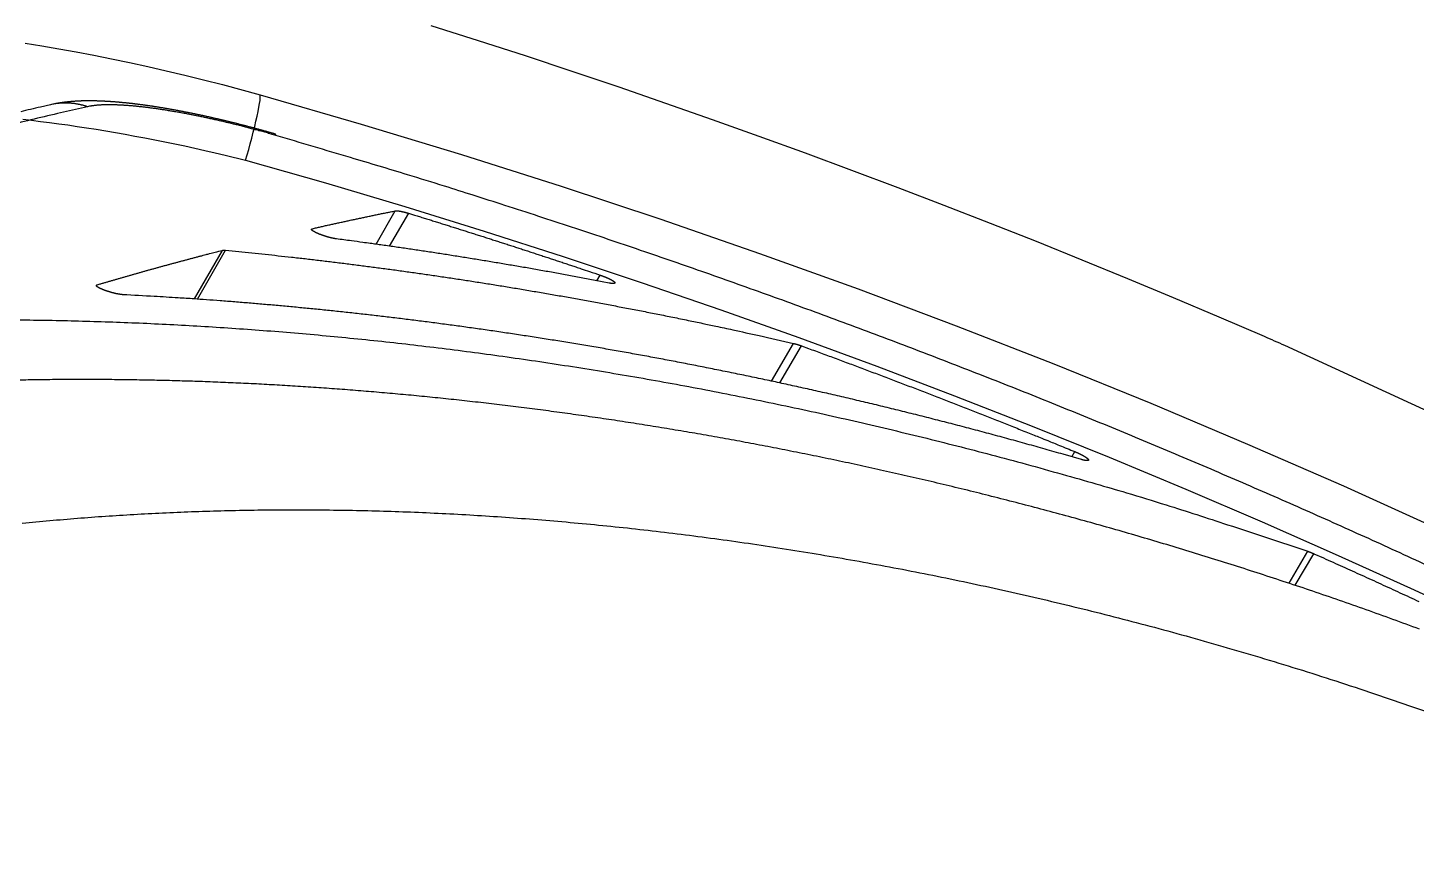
# Model space of a CAD drawing. Extents: x 403 to 503, y 484 to 637.
# Drawn here: x 419.346 to 423.041, y 522.696 to 524.934 of the extents above; entities that cross this region are included whole.
import ezdxf

# ---------------------------------------------------------------- set-up
doc = ezdxf.new("R2010")
doc.units = 0
doc.header["$MEASUREMENT"] = 0
for name, color, linetype in [('1', 4, 'Continuous'), ('204', 7, 'Continuous'), ('SPA', 2, 'Continuous')]:
    doc.layers.add(name, color=color, linetype=linetype)

# ---------------------------------------------------------------- blocks, each defined once
blk = doc.blocks.new('69')
at = {"layer": '204', "color": 4, "linetype": 'Continuous'}
for p, q in [((-3.0141, 4.8357), (-2.9632, 4.9246)), ((-2.9277, 4.9183), (-2.9795, 4.8309)), ((-3.1857, 4.8742), (-3.184, 4.8772)), ((-3.4974, 4.6901), (-3.4233, 4.8196)), ((-3.4898, 4.6896), (-3.4148, 4.8198)), ((-2.4266, 4.7387), (-2.4177, 4.7537)), ((-3.7586, 4.7249), (-3.7571, 4.7275)), ((-1.9615, 4.4713), (-1.9032, 4.5718)), ((-1.94, 4.4667), (-1.8817, 4.5652)), ((-1.1627, 4.27), (-1.1545, 4.2837)), ((-0.5844, 3.9331), (-0.5346, 4.0185)), ((-0.5683, 3.9278), (-0.5183, 4.012))]:
    blk.add_line(p, q, dxfattribs=at)
for points in [[(-3.2828, 5.1292), (-3.2866, 5.1303, 0.00024), (-3.2903, 5.1314, 0.000219), (-3.294, 5.1325, 0.000239), (-3.2978, 5.1335, 0.000306), (-3.3015, 5.1346, 0.00033), (-3.3053, 5.1356, 0.000315), (-3.309, 5.1367, 0.000311), (-3.3127, 5.1377, 0.000315), (-3.3165, 5.1388, 0.000315), (-3.3202, 5.1398, 0.000311), (-3.3239, 5.1408, 0.00031), (-3.3276, 5.1418, 0.000312), (-3.3314, 5.1429, 0.000314), (-3.3351, 5.1439, 0.000315), (-3.3388, 5.1449, 0.000316), (-3.3425, 5.1459, 0.000318), (-3.3462, 5.1469, 0.000319), (-3.35, 5.1478, 0.00032), (-3.3537, 5.1488, 0.000319), (-3.3574, 5.1498, 0.000317), (-3.3611, 5.1508, 0.000316), (-3.3648, 5.1517, 0.000315), (-3.3685, 5.1527, 0.000315), (-3.3722, 5.1536, 0.000317), (-3.3759, 5.1546, 0.000319), (-3.3796, 5.1555, 0.00032), (-3.3833, 5.1565, 0.000322), (-3.387, 5.1574, 0.000324), (-3.3906, 5.1583, 0.000325), (-3.3943, 5.1592, 0.000327), (-3.398, 5.1601, 0.000329), (-3.4017, 5.161, 0.000331), (-3.4053, 5.1619, 0.000332), (-3.409, 5.1628, 0.000334), (-3.4126, 5.1637, 0.000336), (-3.4163, 5.1646, 0.000337), (-3.4199, 5.1655, 0.000338), (-3.4236, 5.1663, 0.000338), (-3.4272, 5.1672, 0.000338), (-3.4308, 5.1681, 0.000338), (-3.4345, 5.1689, 0.000338), (-3.4381, 5.1697, 0.000339), (-3.4417, 5.1706, 0.000339), (-3.4453, 5.1714, 0.000339), (-3.4489, 5.1722, 0.00034), (-3.4525, 5.173, 0.000341), (-3.4561, 5.1738, 0.000343), (-3.4597, 5.1746, 0.000345), (-3.4633, 5.1754, 0.000347), (-3.4668, 5.1762, 0.000349), (-3.4704, 5.177, 0.000351), (-3.474, 5.1778, 0.000353), (-3.4775, 5.1785, 0.000355), (-3.4811, 5.1793, 0.000357), (-3.4846, 5.1801, 0.000359), (-3.4881, 5.1808, 0.000362), (-3.4917, 5.1816, 0.000364), (-3.4952, 5.1823, 0.000366), (-3.4987, 5.183, 0.000369), (-3.5022, 5.1837, 0.000371), (-3.5057, 5.1844, 0.000373), (-3.5092, 5.1851, 0.000376), (-3.5127, 5.1858, 0.000378), (-3.5161, 5.1865, 0.000381), (-3.5196, 5.1872, 0.000383), (-3.5231, 5.1879, 0.000385), (-3.5265, 5.1886, 0.000387), (-3.53, 5.1892, 0.000388), (-3.5334, 5.1899, 0.000389), (-3.5368, 5.1905, 0.000391), (-3.5402, 5.1912, 0.000393), (-3.5436, 5.1918, 0.000394), (-3.547, 5.1924, 0.000396), (-3.5504, 5.1931, 0.000398), (-3.5538, 5.1937, 0.0004), (-3.5572, 5.1943, 0.000401), (-3.5606, 5.1949, 0.000403), (-3.5639, 5.1955, 0.000405), (-3.5673, 5.1961, 0.000408), (-3.5706, 5.1966, 0.00041), (-3.5739, 5.1972, 0.000412), (-3.5773, 5.1978, 0.000414), (-3.5806, 5.1983, 0.000417), (-3.5839, 5.1989, 0.00042), (-3.5871, 5.1994, 0.000424), (-3.5904, 5.1999, 0.000428), (-3.5937, 5.2005, 0.000433), (-3.5969, 5.201, 0.000437), (-3.6002, 5.2015, 0.000441), (-3.6034, 5.202, 0.000445), (-3.6067, 5.2025, 0.00045), (-3.6099, 5.203, 0.000454), (-3.6131, 5.2035, 0.000459), (-3.6163, 5.2039, 0.000463), (-3.6195, 5.2044, 0.000468), (-3.6226, 5.2049, 0.000473), (-3.6258, 5.2053, 0.000477), (-3.629, 5.2057, 0.000482), (-3.6321, 5.2062, 0.000487), (-3.6352, 5.2066, 0.000492), (-3.6384, 5.207, 0.000497), (-3.6415, 5.2074, 0.000502), (-3.6446, 5.2078, 0.000507), (-3.6477, 5.2082, 0.000513), (-3.6508, 5.2086, 0.000518), (-3.6538, 5.209, 0.000523), (-3.6569, 5.2094, 0.000529), (-3.6599, 5.2097, 0.000534), (-3.663, 5.2101, 0.00054), (-3.666, 5.2104, 0.000546), (-3.669, 5.2108, 0.000552), (-3.672, 5.2111, 0.000557), (-3.675, 5.2114, 0.000563), (-3.678, 5.2117, 0.000569), (-3.681, 5.2121, 0.000576), (-3.6839, 5.2124, 0.000582), (-3.6869, 5.2126, 0.000588), (-3.6898, 5.2129, 0.000594), (-3.6927, 5.2132, 0.000601), (-3.6957, 5.2135, 0.000609), (-3.6986, 5.2137, 0.000617), (-3.7015, 5.214, 0.000626), (-3.7043, 5.2142, 0.000634), (-3.7072, 5.2145, 0.000643), (-3.7101, 5.2147, 0.000652), (-3.7129, 5.2149, 0.000661), (-3.7158, 5.2151, 0.000669), (-3.7186, 5.2153, 0.000678), (-3.7214, 5.2155, 0.000687), (-3.7242, 5.2157, 0.000696), (-3.727, 5.2159, 0.000705), (-3.7298, 5.216, 0.000714), (-3.7326, 5.2162, 0.000723), (-3.7354, 5.2163, 0.000732), (-3.7381, 5.2165, 0.00074), (-3.7409, 5.2166, 0.000749), (-3.7436, 5.2167, 0.000758), (-3.7463, 5.2168, 0.000767), (-3.7491, 5.2169, 0.000776), (-3.7518, 5.217, 0.000785), (-3.7545, 5.2171, 0.000794), (-3.7572, 5.2172, 0.000803), (-3.7598, 5.2173, 0.000812), (-3.7625, 5.2173, 0.000821), (-3.7652, 5.2174, 0.00083), (-3.7678, 5.2174, 0.000839), (-3.7705, 5.2174, 0.000848), (-3.7731, 5.2175, 0.000857), (-3.7758, 5.2175, 0.000865), (-3.7784, 5.2175, 0.000873), (-3.781, 5.2175, 0.00089), (-3.7836, 5.2175, 0.00092), (-3.7862, 5.2174, 0.000948), (-3.7888, 5.2174, 0.00098), (-3.7914, 5.2174, 0.001009), (-3.794, 5.2173, 0.001041), (-3.7965, 5.2172, 0.001069), (-3.7991, 5.2172, 0.001099), (-3.8017, 5.2171, 0.001127), (-3.8042, 5.217, 0.001156), (-3.8068, 5.2169, 0.001183), (-3.8093, 5.2168, 0.001211), (-3.8119, 5.2166, 0.001237), (-3.8144, 5.2165, 0.001264), (-3.817, 5.2163, 0.001288), (-3.8195, 5.2161, 0.001314), (-3.8221, 5.2159, 0.001337), (-3.8246, 5.2157, 0.001362), (-3.8271, 5.2155, 0.001383), (-3.8297, 5.2153, 0.001406), (-3.8322, 5.2151, 0.001425), (-3.8347, 5.2148, 0.001446), (-3.8373, 5.2145, 0.001465), (-3.8398, 5.2142, 0.001487), (-3.8424, 5.2139, 0.001499), (-3.8449, 5.2136, 0.001506), (-3.8474, 5.2133, 0.001535), (-3.85, 5.2129, 0.001584), (-3.8525, 5.2125, 0.001548), (-3.8551, 5.2122, 0.001452), (-3.8576, 5.2117, 0.001622), (-3.8602, 5.2113, 0.001961), (-3.8629, 5.2109, 0.001479), (-3.8653, 5.2104, 0.000475), (-3.8676, 5.21, 0.00213), (-3.8705, 5.2095, 0.003688), (-3.875, 5.2085, 0.001783), (-3.8809, 5.2073, 0.000935)], [(-3.7828, 5.202), (-3.7858, 5.203, 0.004345), (-3.7889, 5.2039, 0.00428), (-3.7919, 5.2048, 0.00427), (-3.795, 5.2057, 0.004332), (-3.7981, 5.2065, 0.004366), (-3.8012, 5.2072, 0.004393), (-3.8044, 5.2079, 0.004414), (-3.8076, 5.2086, 0.004448), (-3.8108, 5.2091, 0.004472), (-3.814, 5.2097, 0.004504), (-3.8173, 5.2101, 0.004524), (-3.8205, 5.2106, 0.004551), (-3.8238, 5.2109, 0.004576), (-3.8271, 5.2112, 0.004612), (-3.8304, 5.2114, 0.004619), (-3.8338, 5.2116, 0.004615), (-3.8371, 5.2117, 0.004674), (-3.8405, 5.2118, 0.004796), (-3.8438, 5.2118, 0.004672), (-3.8472, 5.2117, 0.004374), (-3.8505, 5.2115, 0.004854), (-3.8539, 5.2113, 0.005826), (-3.8574, 5.211, 0.004413), (-3.8607, 5.2107, 0.001477), (-3.8637, 5.2104, 0.006284), (-3.8675, 5.2098, 0.010866), (-3.8733, 5.2088, 0.005294), (-3.8809, 5.2073, 0.00279)], [(-3.8809, 5.2073), (-3.9075, 5.2011, 0.000639), (-3.934, 5.1949, 0.000643), (-3.9603, 5.1887, 0.000645)], [(-3.7828, 5.202), (-3.8539, 5.1857, 0.00171), (-3.9243, 5.169, 0.001738), (-3.9942, 5.1519, 0.001757)], [(-3.281, 5.1255), (-3.2875, 5.1274, 0.000569), (-3.294, 5.1292, 0.000571), (-3.3004, 5.1311, 0.000571), (-3.3069, 5.1329, 0.000571), (-3.3134, 5.1347, 0.000571), (-3.3198, 5.1365, 0.000572), (-3.3263, 5.1382, 0.000573), (-3.3327, 5.14, 0.000574), (-3.3392, 5.1417, 0.000576), (-3.3456, 5.1434, 0.000577), (-3.352, 5.1451, 0.000579), (-3.3584, 5.1468, 0.000581), (-3.3648, 5.1485, 0.000584), (-3.3712, 5.1501, 0.000586), (-3.3776, 5.1517, 0.000589), (-3.3839, 5.1533, 0.000593), (-3.3903, 5.1549, 0.000596), (-3.3966, 5.1564, 0.0006), (-3.4029, 5.158, 0.000604), (-3.4092, 5.1595, 0.000608), (-3.4155, 5.161, 0.000613), (-3.4217, 5.1624, 0.000617), (-3.428, 5.1639, 0.000623), (-3.4342, 5.1653, 0.000628), (-3.4404, 5.1667, 0.000634), (-3.4465, 5.1681, 0.000638), (-3.4527, 5.1695, 0.000643), (-3.4588, 5.1708, 0.000647), (-3.4649, 5.1721, 0.000652), (-3.4709, 5.1734, 0.000656), (-3.477, 5.1747, 0.000662), (-3.483, 5.176, 0.000667), (-3.489, 5.1772, 0.000674), (-3.4949, 5.1784, 0.00068), (-3.5008, 5.1796, 0.000687), (-3.5067, 5.1808, 0.000694), (-3.5126, 5.1819, 0.000701), (-3.5184, 5.183, 0.000709), (-3.5242, 5.1841, 0.000718), (-3.53, 5.1852, 0.000727), (-3.5357, 5.1862, 0.000736), (-3.5414, 5.1872, 0.000746), (-3.547, 5.1882, 0.000757), (-3.5526, 5.1892, 0.000768), (-3.5582, 5.1901, 0.00078), (-3.5637, 5.191, 0.000792), (-3.5692, 5.1919, 0.000805), (-3.5747, 5.1928, 0.000818), (-3.5801, 5.1937, 0.000833), (-3.5855, 5.1945, 0.000847), (-3.5908, 5.1953, 0.000861), (-3.5961, 5.196, 0.000874), (-3.6013, 5.1968, 0.000888), (-3.6065, 5.1975, 0.000903), (-3.6116, 5.1982, 0.000919), (-3.6167, 5.1989, 0.000935), (-3.6218, 5.1995, 0.000953), (-3.6268, 5.2001, 0.000971), (-3.6317, 5.2007, 0.00099), (-3.6366, 5.2013, 0.00101), (-3.6414, 5.2018, 0.001032), (-3.6462, 5.2023, 0.001054), (-3.651, 5.2028, 0.001079), (-3.6557, 5.2033, 0.001103), (-3.6603, 5.2037, 0.00113), (-3.6649, 5.2041, 0.001158), (-3.6694, 5.2045, 0.001188), (-3.6738, 5.2048, 0.001219), (-3.6782, 5.2052, 0.001253), (-3.6826, 5.2055, 0.001287), (-3.6869, 5.2057, 0.001325), (-3.6911, 5.206, 0.001364), (-3.6953, 5.2062, 0.001407), (-3.6994, 5.2064, 0.001451), (-3.7034, 5.2066, 0.001499), (-3.7074, 5.2067, 0.001548), (-3.7114, 5.2068, 0.001599), (-3.7152, 5.2069, 0.001648), (-3.719, 5.207, 0.001703), (-3.7227, 5.207, 0.00176), (-3.7264, 5.207, 0.001822), (-3.73, 5.207, 0.001885), (-3.7335, 5.2069, 0.001957), (-3.737, 5.2068, 0.002033), (-3.7404, 5.2067, 0.00211), (-3.7437, 5.2066, 0.002179), (-3.747, 5.2065, 0.002291), (-3.7502, 5.2063, 0.002437), (-3.7533, 5.2061, 0.002476), (-3.7563, 5.2058, 0.00241), (-3.7593, 5.2056, 0.002781), (-3.7622, 5.2053, 0.003495), (-3.7651, 5.2049, 0.002806), (-3.7678, 5.2046, 0.000987), (-3.7702, 5.2043, 0.0042), (-3.7731, 5.2038, 0.00802), (-3.7774, 5.2031, 0.004306), (-3.7828, 5.202, 0.002382)], [(-3.281, 5.1255), (-3.281, 5.1257, 0.003227), (-3.2811, 5.1259, 0.003378), (-3.2811, 5.1261, 0.003567), (-3.2811, 5.1263, 0.00379), (-3.2812, 5.1265, 0.004031), (-3.2812, 5.1267, 0.004281), (-3.2813, 5.1269, 0.004561), (-3.2813, 5.1271, 0.004861), (-3.2814, 5.1272, 0.005195), (-3.2814, 5.1274, 0.005551), (-3.2815, 5.1275, 0.005948), (-3.2815, 5.1277, 0.006368), (-3.2816, 5.1278, 0.006846), (-3.2816, 5.128, 0.007364), (-3.2817, 5.1281, 0.007909), (-3.2817, 5.1282, 0.008448), (-3.2818, 5.1283, 0.009184), (-3.2819, 5.1284, 0.010096), (-3.2819, 5.1285, 0.010572), (-3.282, 5.1286, 0.010555), (-3.2821, 5.1287, 0.012513), (-3.2822, 5.1288, 0.016153), (-3.2822, 5.1289, 0.013143), (-3.2823, 5.129, 0.004526), (-3.2824, 5.129, 0.020001), (-3.2825, 5.1291, 0.037978), (-3.2826, 5.1292, 0.019572), (-3.2828, 5.1292, 0.010492)], [(-0.1953, 3.9708, 0.001058), (-0.2786, 4.0092, 0.001058), (-0.362, 4.0473, 0.001059), (-0.4456, 4.085, 0.001059), (-0.5294, 4.1224, 0.001059), (-0.6133, 4.1594, 0.001059), (-0.6973, 4.196, 0.001059), (-0.7815, 4.2323, 0.001059), (-0.8659, 4.2682, 0.001059), (-0.9504, 4.3038, 0.001058), (-1.035, 4.339, 0.001057), (-1.1198, 4.3738, 0.001057), (-1.2047, 4.4083, 0.001056), (-1.2898, 4.4424, 0.001056), (-1.375, 4.4761, 0.001055), (-1.4603, 4.5095, 0.001055), (-1.5458, 4.5425, 0.001055), (-1.6314, 4.5752, 0.001054), (-1.7171, 4.6074, 0.001053), (-1.803, 4.6394, 0.001054), (-1.889, 4.6709, 0.001055), (-1.9752, 4.7021, 0.001052), (-2.0614, 4.7329, 0.001046), (-2.1477, 4.7633, 0.001055), (-2.2343, 4.7934, 0.001076), (-2.3211, 4.8232, 0.001045), (-2.4076, 4.8525, 0.000976), (-2.4938, 4.8813, 0.001077), (-2.5814, 4.9101, 0.001283), (-2.6713, 4.9391, 0.000974), (-2.7557, 4.9662, 0.000335), (-2.8321, 4.9904, 0.001373), (-2.9304, 5.0208, 0.002363), (-3.0821, 5.0664, 0.001156), (-3.281, 5.1255, 0.000613)], [(-3.184, 4.8772), (-3.1786, 4.8785, -0.000186), (-3.1732, 4.8797, -0.000186), (-3.1677, 4.881, -0.000186), (-3.1623, 4.8822, -0.000185), (-3.1569, 4.8834, -0.000185), (-3.1514, 4.8847, -0.000185), (-3.146, 4.8859, -0.000185), (-3.1405, 4.8871, -0.000185), (-3.1351, 4.8883, -0.000185), (-3.1296, 4.8895, -0.000185), (-3.1241, 4.8908, -0.000185), (-3.1187, 4.892, -0.000184), (-3.1132, 4.8932, -0.000184), (-3.1077, 4.8944, -0.000184), (-3.1022, 4.8956, -0.000184), (-3.0967, 4.8968, -0.000184), (-3.0912, 4.898, -0.000184), (-3.0857, 4.8992, -0.000184), (-3.0802, 4.9004, -0.000184), (-3.0747, 4.9015, -0.000183), (-3.0692, 4.9027, -0.000183), (-3.0636, 4.9039, -0.000183), (-3.0581, 4.9051, -0.000183), (-3.0526, 4.9063, -0.000183), (-3.047, 4.9074, -0.000183), (-3.0415, 4.9086, -0.000181), (-3.0359, 4.9098, -0.000183), (-3.0304, 4.9109, -0.000186), (-3.0248, 4.9121, -0.000181), (-3.0192, 4.9132, -0.000169), (-3.0137, 4.9144, -0.000186), (-3.0081, 4.9155, -0.000222), (-3.0023, 4.9167, -0.000168), (-2.9969, 4.9178, -0.000057), (-2.992, 4.9188, -0.000237), (-2.9857, 4.9201, -0.000408), (-2.976, 4.9221, -0.000199), (-2.9632, 4.9246, -0.000105)], [(-2.9632, 4.9246), (-2.963, 4.9247, -0.007335), (-2.9627, 4.9247, -0.006733), (-2.9624, 4.9248, -0.006145), (-2.962, 4.9248, -0.005624), (-2.9617, 4.9248, -0.005157), (-2.9614, 4.9248, -0.004763), (-2.961, 4.9249, -0.0044), (-2.9606, 4.9249, -0.004087), (-2.9602, 4.9249, -0.003799), (-2.9598, 4.9249, -0.003549), (-2.9594, 4.9249, -0.003318), (-2.959, 4.9249, -0.003116), (-2.9586, 4.9248, -0.002928), (-2.9581, 4.9248, -0.002764), (-2.9577, 4.9248, -0.002609), (-2.9572, 4.9248, -0.002473), (-2.9567, 4.9247, -0.002345), (-2.9562, 4.9247, -0.002232), (-2.9557, 4.9246, -0.002125), (-2.9552, 4.9246, -0.00203), (-2.9546, 4.9245, -0.001939), (-2.9541, 4.9244, -0.001859), (-2.9535, 4.9244, -0.001782), (-2.953, 4.9243, -0.001714), (-2.9524, 4.9242, -0.001649), (-2.9518, 4.9241, -0.001591), (-2.9512, 4.924, -0.001534), (-2.9506, 4.9239, -0.001483), (-2.95, 4.9238, -0.001435), (-2.9494, 4.9237, -0.001394), (-2.9487, 4.9236, -0.001348), (-2.9481, 4.9235, -0.00131), (-2.9474, 4.9233, -0.001274), (-2.9467, 4.9232, -0.001238), (-2.9461, 4.9231, -0.001204), (-2.9454, 4.9229, -0.001174), (-2.9447, 4.9228, -0.001145), (-2.944, 4.9226, -0.001119), (-2.9433, 4.9225, -0.001094), (-2.9426, 4.9223, -0.001071), (-2.9419, 4.9222, -0.001049), (-2.9412, 4.922, -0.001028), (-2.9405, 4.9218, -0.00101), (-2.9398, 4.9217, -0.000995), (-2.9391, 4.9215, -0.000976), (-2.9383, 4.9213, -0.000955), (-2.9376, 4.9211, -0.00095), (-2.9368, 4.9209, -0.000956), (-2.9361, 4.9207, -0.000917), (-2.9354, 4.9205, -0.000847), (-2.9346, 4.9203, -0.000925), (-2.9339, 4.9201, -0.001091), (-2.9331, 4.9199, -0.000819), (-2.9323, 4.9197, -0.000278), (-2.9317, 4.9195, -0.001146), (-2.9308, 4.9192, -0.00195), (-2.9295, 4.9188, -0.000943), (-2.9277, 4.9183, -0.000496)], [(-2.9277, 4.9183), (-2.9149, 4.9144, -0.000165), (-2.9022, 4.9104, -0.000165), (-2.8894, 4.9064, -0.000165), (-2.8766, 4.9025, -0.000165), (-2.8638, 4.8985, -0.000165), (-2.851, 4.8945, -0.000165), (-2.8382, 4.8905, -0.000165), (-2.8254, 4.8865, -0.000165), (-2.8127, 4.8825, -0.000165), (-2.7999, 4.8784, -0.000165), (-2.7871, 4.8744, -0.000165), (-2.7743, 4.8703, -0.000165), (-2.7616, 4.8663, -0.000165), (-2.7488, 4.8622, -0.000165), (-2.736, 4.8582, -0.000165), (-2.7233, 4.8541, -0.000165), (-2.7105, 4.85, -0.000165), (-2.6978, 4.8459, -0.000165), (-2.685, 4.8418, -0.000165), (-2.6722, 4.8377, -0.000165), (-2.6595, 4.8336, -0.000165), (-2.6467, 4.8294, -0.000165), (-2.634, 4.8253, -0.000165), (-2.6213, 4.8212, -0.000165), (-2.6085, 4.817, -0.000165), (-2.5958, 4.8128, -0.000164), (-2.5831, 4.8087, -0.000165), (-2.5703, 4.8045, -0.000169), (-2.5576, 4.8003, -0.000164), (-2.5449, 4.7961, -0.000153), (-2.5322, 4.7919, -0.000169), (-2.5194, 4.7877, -0.000201), (-2.5063, 4.7833, -0.000153), (-2.494, 4.7792, -0.000052), (-2.4828, 4.7755, -0.000216), (-2.4685, 4.7707, -0.000371), (-2.4465, 4.7633, -0.000181), (-2.4177, 4.7537, -0.000096)], [(-3.12, 4.85), (-3.1207, 4.8501, -0.002204), (-3.1215, 4.8503, -0.00212), (-3.1223, 4.8504, -0.002023), (-3.1231, 4.8505, -0.001926), (-3.124, 4.8506, -0.001839), (-3.1248, 4.8508, -0.001764), (-3.1257, 4.851, -0.001694), (-3.1266, 4.8511, -0.001631), (-3.1274, 4.8513, -0.001573), (-3.1283, 4.8515, -0.001521), (-3.1292, 4.8517, -0.001472), (-3.1302, 4.8519, -0.001428), (-3.1311, 4.8521, -0.001388), (-3.132, 4.8523, -0.001352), (-3.133, 4.8525, -0.001318), (-3.134, 4.8527, -0.001289), (-3.1349, 4.853, -0.001261), (-3.1359, 4.8532, -0.001237), (-3.1369, 4.8535, -0.001215), (-3.1379, 4.8537, -0.001195), (-3.1389, 4.854, -0.001177), (-3.1399, 4.8543, -0.001162), (-3.1409, 4.8545, -0.001148), (-3.1419, 4.8548, -0.001137), (-3.143, 4.8551, -0.001127), (-3.144, 4.8554, -0.001119), (-3.145, 4.8557, -0.001112), (-3.1461, 4.856, -0.001108), (-3.1471, 4.8563, -0.001104), (-3.1481, 4.8567, -0.001105), (-3.1492, 4.857, -0.001102), (-3.1502, 4.8573, -0.001104), (-3.1513, 4.8576, -0.001109), (-3.1523, 4.858, -0.001108), (-3.1533, 4.8583, -0.001111), (-3.1543, 4.8587, -0.001116), (-3.1554, 4.859, -0.001124), (-3.1564, 4.8594, -0.001132), (-3.1574, 4.8597, -0.001142), (-3.1584, 4.8601, -0.001154), (-3.1593, 4.8604, -0.001169), (-3.1603, 4.8608, -0.001185), (-3.1613, 4.8612, -0.001204), (-3.1622, 4.8615, -0.001225), (-3.1632, 4.8619, -0.001248), (-3.1641, 4.8622, -0.001274), (-3.165, 4.8626, -0.001303), (-3.166, 4.863, -0.001335), (-3.1668, 4.8634, -0.00137), (-3.1677, 4.8637, -0.001408), (-3.1686, 4.8641, -0.001451), (-3.1695, 4.8645, -0.001497), (-3.1703, 4.8648, -0.001549), (-3.1711, 4.8652, -0.001605), (-3.172, 4.8656, -0.001667), (-3.1728, 4.8659, -0.001733), (-3.1735, 4.8663, -0.001809), (-3.1743, 4.8667, -0.001891), (-3.175, 4.867, -0.00198), (-3.1758, 4.8674, -0.002082), (-3.1765, 4.8678, -0.002193), (-3.1772, 4.8681, -0.002311), (-3.1778, 4.8685, -0.002449), (-3.1785, 4.8688, -0.002587), (-3.1791, 4.8692, -0.00275), (-3.1797, 4.8695, -0.002929), (-3.1803, 4.8698, -0.003138), (-3.1808, 4.8702, -0.003364), (-3.1813, 4.8705, -0.003631), (-3.1818, 4.8708, -0.003925), (-3.1823, 4.8712, -0.004274), (-3.1827, 4.8715, -0.004661), (-3.1832, 4.8718, -0.005125), (-3.1836, 4.8721, -0.005648), (-3.1839, 4.8724, -0.006279), (-3.1843, 4.8727, -0.006998), (-3.1846, 4.8729, -0.007882), (-3.1849, 4.8732, -0.008913), (-3.1851, 4.8735, -0.010146), (-3.1854, 4.8738, -0.011577), (-3.1856, 4.874, -0.013409), (-3.1858, 4.8743, -0.015447), (-3.1859, 4.8745, -0.01803), (-3.186, 4.8747, -0.021018), (-3.1861, 4.875, -0.024539), (-3.1862, 4.8752, -0.028136), (-3.1862, 4.8754, -0.032453), (-3.1862, 4.8756, -0.036813), (-3.1862, 4.8758, -0.038488), (-3.1861, 4.8759, -0.036822), (-3.186, 4.8761, -0.039825), (-3.1859, 4.8763, -0.044073), (-3.1858, 4.8764, -0.029459), (-3.1856, 4.8766, -0.009251), (-3.1855, 4.8767, -0.035548), (-3.1852, 4.8768, -0.045628), (-3.1847, 4.877, -0.017049), (-3.184, 4.8772, -0.007999)], [(-2.3937, 4.7324), (-2.4125, 4.736, 0.000388), (-2.4313, 4.7396, 0.000391), (-2.45, 4.7431, 0.000392), (-2.4687, 4.7466, 0.00039), (-2.4874, 4.7501, 0.00039), (-2.506, 4.7536, 0.00039), (-2.5246, 4.757, 0.000389), (-2.5432, 4.7603, 0.000389), (-2.5617, 4.7637, 0.000389), (-2.5802, 4.767, 0.000388), (-2.5987, 4.7702, 0.000388), (-2.6171, 4.7735, 0.000387), (-2.6355, 4.7766, 0.000387), (-2.6539, 4.7798, 0.000387), (-2.6723, 4.7829, 0.000386), (-2.6906, 4.786, 0.000386), (-2.7088, 4.7891, 0.000386), (-2.7271, 4.7921, 0.000385), (-2.7453, 4.7951, 0.000385), (-2.7635, 4.798, 0.000384), (-2.7816, 4.8009, 0.000384), (-2.7997, 4.8038, 0.000383), (-2.8178, 4.8067, 0.000383), (-2.8358, 4.8095, 0.000384), (-2.8538, 4.8123, 0.000382), (-2.8718, 4.815, 0.00038), (-2.8898, 4.8177, 0.000382), (-2.9077, 4.8204, 0.000389), (-2.9256, 4.8231, 0.000378), (-2.9434, 4.8257, 0.000353), (-2.9611, 4.8282, 0.000389), (-2.979, 4.8308, 0.000461), (-2.9973, 4.8334, 0.000352), (-3.0144, 4.8358, 0.000125), (-3.0299, 4.838, 0.000492), (-3.0497, 4.8407, 0.000845), (-3.0802, 4.8448, 0.000416), (-3.12, 4.85, 0.000222)], [(-3.7571, 4.7275), (-3.7489, 4.73, -0.000254), (-3.7408, 4.7324, -0.000254), (-3.7326, 4.7348, -0.000253), (-3.7244, 4.7372, -0.000253), (-3.7163, 4.7396, -0.000253), (-3.7081, 4.742, -0.000252), (-3.6999, 4.7444, -0.000252), (-3.6916, 4.7467, -0.000252), (-3.6834, 4.7491, -0.000251), (-3.6752, 4.7515, -0.000251), (-3.6669, 4.7538, -0.000251), (-3.6587, 4.7562, -0.000251), (-3.6504, 4.7585, -0.00025), (-3.6421, 4.7609, -0.00025), (-3.6339, 4.7632, -0.00025), (-3.6256, 4.7655, -0.000249), (-3.6173, 4.7679, -0.000249), (-3.6089, 4.7702, -0.000249), (-3.6006, 4.7725, -0.000249), (-3.5923, 4.7748, -0.000248), (-3.5839, 4.7771, -0.000248), (-3.5756, 4.7794, -0.000248), (-3.5672, 4.7817, -0.000247), (-3.5588, 4.784, -0.000248), (-3.5504, 4.7862, -0.000247), (-3.542, 4.7885, -0.000245), (-3.5336, 4.7908, -0.000247), (-3.5252, 4.793, -0.000252), (-3.5167, 4.7953, -0.000244), (-3.5083, 4.7975, -0.000228), (-3.4999, 4.7997, -0.000251), (-3.4914, 4.802, -0.000299), (-3.4827, 4.8043, -0.000226), (-3.4744, 4.8064, -0.000077), (-3.467, 4.8084, -0.000319), (-3.4574, 4.8109, -0.000548), (-3.4427, 4.8147, -0.000267), (-3.4233, 4.8196, -0.000141)], [(-3.4233, 4.8196), (-3.4232, 4.8197, -0.004387), (-3.4231, 4.8197, -0.004176), (-3.4229, 4.8197, -0.003962), (-3.4228, 4.8198, -0.003762), (-3.4226, 4.8198, -0.003573), (-3.4224, 4.8198, -0.003404), (-3.4223, 4.8198, -0.00324), (-3.4221, 4.8199, -0.003093), (-3.422, 4.8199, -0.00295), (-3.4218, 4.8199, -0.002822), (-3.4216, 4.8199, -0.002697), (-3.4214, 4.8199, -0.002585), (-3.4212, 4.8199, -0.002476), (-3.421, 4.82, -0.002377), (-3.4209, 4.82, -0.00228), (-3.4207, 4.82, -0.002193), (-3.4205, 4.82, -0.002108), (-3.4202, 4.82, -0.002031), (-3.42, 4.82, -0.001955), (-3.4198, 4.82, -0.001887), (-3.4196, 4.82, -0.00182), (-3.4194, 4.82, -0.001757), (-3.4192, 4.82, -0.001699), (-3.4189, 4.82, -0.001647), (-3.4187, 4.82, -0.001589), (-3.4185, 4.82, -0.001531), (-3.4182, 4.82, -0.001496), (-3.418, 4.82, -0.00148), (-3.4177, 4.82, -0.001394), (-3.4175, 4.82, -0.001266), (-3.4172, 4.8199, -0.001359), (-3.417, 4.8199, -0.001571), (-3.4167, 4.8199, -0.001154), (-3.4165, 4.8199, -0.000389), (-3.4162, 4.8199, -0.001579), (-3.4159, 4.8199, -0.002583), (-3.4155, 4.8198, -0.001209), (-3.4148, 4.8198, -0.000628)], [(-3.4148, 4.8198), (-3.38, 4.8164, -0.000797), (-3.345, 4.8128, -0.000785), (-3.3099, 4.8092, -0.000781), (-3.2746, 4.8054, -0.000788), (-3.2391, 4.8015, -0.000791), (-3.2035, 4.7975, -0.000793), (-3.1678, 4.7933, -0.000794), (-3.1319, 4.789, -0.000797), (-3.0958, 4.7845, -0.000799), (-3.0596, 4.7799, -0.000802), (-3.0232, 4.7752, -0.000803), (-2.9867, 4.7704, -0.000806), (-2.95, 4.7654, -0.000807), (-2.9131, 4.7602, -0.00081), (-2.8762, 4.7549, -0.000811), (-2.839, 4.7495, -0.000814), (-2.8017, 4.7439, -0.000815), (-2.7643, 4.7382, -0.000818), (-2.7267, 4.7323, -0.000819), (-2.6889, 4.7263, -0.000821), (-2.6511, 4.7201, -0.000822), (-2.613, 4.7137, -0.000824), (-2.5748, 4.7072, -0.000826), (-2.5365, 4.7006, -0.00083), (-2.498, 4.6938, -0.000829), (-2.4594, 4.6868, -0.000826), (-2.4206, 4.6797, -0.000834), (-2.3817, 4.6724, -0.000855), (-2.3425, 4.6649, -0.00083), (-2.3034, 4.6573, -0.000774), (-2.2643, 4.6496, -0.00086), (-2.2245, 4.6416, -0.001033), (-2.1835, 4.6332, -0.000777), (-2.145, 4.6252, -0.000251), (-2.1101, 4.6179, -0.001113), (-2.065, 4.6081, -0.00192), (-1.9951, 4.5925, -0.000927), (-1.9032, 4.5718, -0.000486)], [(-2.4177, 4.7537), (-2.4167, 4.7533, -0.001058), (-2.4158, 4.753, -0.00106), (-2.4148, 4.7527, -0.001059), (-2.4139, 4.7523, -0.001057), (-2.4129, 4.752, -0.001058), (-2.412, 4.7516, -0.00106), (-2.411, 4.7513, -0.001064), (-2.4101, 4.751, -0.001069), (-2.4092, 4.7506, -0.001076), (-2.4082, 4.7502, -0.001085), (-2.4073, 4.7499, -0.001094), (-2.4064, 4.7495, -0.001105), (-2.4055, 4.7492, -0.001119), (-2.4046, 4.7488, -0.001137), (-2.4037, 4.7484, -0.001148), (-2.4028, 4.7481, -0.001158), (-2.4019, 4.7477, -0.001176), (-2.401, 4.7473, -0.001192), (-2.4002, 4.747, -0.001213), (-2.3993, 4.7466, -0.001235), (-2.3985, 4.7462, -0.00126), (-2.3977, 4.7458, -0.001286), (-2.3969, 4.7455, -0.001317), (-2.3961, 4.7451, -0.001348), (-2.3953, 4.7447, -0.001385), (-2.3946, 4.7444, -0.001422), (-2.3938, 4.744, -0.001465), (-2.3931, 4.7437, -0.001509), (-2.3923, 4.7433, -0.001561), (-2.3916, 4.7429, -0.001614), (-2.3909, 4.7426, -0.001675), (-2.3903, 4.7422, -0.001738), (-2.3896, 4.7419, -0.001811), (-2.389, 4.7415, -0.001888), (-2.3883, 4.7412, -0.001975), (-2.3877, 4.7408, -0.002068), (-2.3871, 4.7405, -0.002174), (-2.3866, 4.7402, -0.002287), (-2.386, 4.7398, -0.002416), (-2.3855, 4.7395, -0.002555), (-2.3849, 4.7392, -0.002714), (-2.3844, 4.7389, -0.002887), (-2.384, 4.7385, -0.003085), (-2.3835, 4.7382, -0.003302), (-2.3831, 4.7379, -0.003553), (-2.3826, 4.7376, -0.003829), (-2.3822, 4.7373, -0.004151), (-2.3818, 4.737, -0.004507), (-2.3815, 4.7367, -0.004928), (-2.3811, 4.7364, -0.005397), (-2.3808, 4.7362, -0.005956), (-2.3805, 4.7359, -0.006586), (-2.3802, 4.7356, -0.007344), (-2.38, 4.7353, -0.008208), (-2.3797, 4.7351, -0.009254), (-2.3795, 4.7348, -0.010453), (-2.3794, 4.7346, -0.011928), (-2.3792, 4.7343, -0.013635), (-2.379, 4.7341, -0.015737), (-2.3789, 4.7339, -0.018361), (-2.3788, 4.7337, -0.021498), (-2.3788, 4.7335, -0.024616), (-2.3787, 4.7333, -0.02815), (-2.3787, 4.7331, -0.031576), (-2.3787, 4.7329, -0.034674), (-2.3788, 4.7327, -0.036644), (-2.3788, 4.7325, -0.037246), (-2.3789, 4.7324, -0.03628), (-2.379, 4.7322, -0.033907), (-2.3792, 4.7321, -0.030787), (-2.3793, 4.732, -0.0272), (-2.3795, 4.7318, -0.023819), (-2.3797, 4.7317, -0.020584), (-2.38, 4.7316, -0.017861), (-2.3802, 4.7315, -0.015434), (-2.3805, 4.7314, -0.01347), (-2.3808, 4.7314, -0.011726), (-2.3812, 4.7313, -0.010338), (-2.3815, 4.7313, -0.009095), (-2.3819, 4.7312, -0.008085), (-2.3823, 4.7312, -0.007214), (-2.3827, 4.7312, -0.00648), (-2.3832, 4.7311, -0.005841), (-2.3836, 4.7311, -0.005322), (-2.3841, 4.7311, -0.004836), (-2.3846, 4.7312, -0.004413), (-2.3852, 4.7312, -0.004092), (-2.3857, 4.7312, -0.003861), (-2.3863, 4.7313, -0.003475), (-2.3869, 4.7313, -0.003036), (-2.3875, 4.7314, -0.003137), (-2.3881, 4.7314, -0.003484), (-2.3888, 4.7315, -0.002466), (-2.3894, 4.7316, -0.000814), (-2.39, 4.7317, -0.003256), (-2.3908, 4.7318, -0.005067), (-2.3921, 4.732, -0.002274), (-2.3937, 4.7324, -0.001158)], [(-3.6879, 4.7015), (-3.6886, 4.7015, -0.003242), (-3.6893, 4.7016, -0.00306), (-3.6901, 4.7016, -0.002864), (-3.6909, 4.7017, -0.002677), (-3.6917, 4.7018, -0.002512), (-3.6925, 4.7019, -0.002372), (-3.6933, 4.702, -0.002243), (-3.6942, 4.7021, -0.002128), (-3.695, 4.7022, -0.002023), (-3.6959, 4.7023, -0.001931), (-3.6968, 4.7025, -0.001846), (-3.6977, 4.7026, -0.001771), (-3.6987, 4.7028, -0.001701), (-3.6996, 4.7029, -0.00164), (-3.7006, 4.7031, -0.001582), (-3.7016, 4.7033, -0.001531), (-3.7026, 4.7035, -0.001485), (-3.7036, 4.7037, -0.001444), (-3.7046, 4.7039, -0.001404), (-3.7056, 4.7041, -0.001371), (-3.7067, 4.7044, -0.001335), (-3.7077, 4.7046, -0.001303), (-3.7088, 4.7048, -0.001278), (-3.7099, 4.7051, -0.001253), (-3.7109, 4.7053, -0.001231), (-3.712, 4.7056, -0.001212), (-3.7131, 4.7059, -0.001196), (-3.7142, 4.7062, -0.001181), (-3.7153, 4.7064, -0.001168), (-3.7163, 4.7067, -0.001158), (-3.7174, 4.707, -0.001149), (-3.7185, 4.7073, -0.001143), (-3.7196, 4.7076, -0.001138), (-3.7207, 4.7079, -0.001135), (-3.7218, 4.7083, -0.001135), (-3.7229, 4.7086, -0.001136), (-3.7239, 4.7089, -0.001138), (-3.725, 4.7092, -0.001143), (-3.7261, 4.7096, -0.00115), (-3.7272, 4.7099, -0.001159), (-3.7282, 4.7102, -0.001169), (-3.7293, 4.7106, -0.001182), (-3.7303, 4.7109, -0.001197), (-3.7314, 4.7113, -0.001215), (-3.7324, 4.7117, -0.001232), (-3.7335, 4.712, -0.001255), (-3.7345, 4.7124, -0.001276), (-3.7355, 4.7127, -0.001299), (-3.7365, 4.7131, -0.001328), (-3.7375, 4.7135, -0.001355), (-3.7384, 4.7138, -0.001387), (-3.7394, 4.7142, -0.001422), (-3.7403, 4.7146, -0.001463), (-3.7412, 4.7149, -0.001505), (-3.7421, 4.7153, -0.001555), (-3.743, 4.7156, -0.001606), (-3.7438, 4.716, -0.001666), (-3.7447, 4.7164, -0.001729), (-3.7455, 4.7167, -0.001802), (-3.7463, 4.7171, -0.001879), (-3.7471, 4.7174, -0.001967), (-3.7479, 4.7178, -0.002062), (-3.7486, 4.7182, -0.002171), (-3.7493, 4.7185, -0.002289), (-3.75, 4.7189, -0.002424), (-3.7507, 4.7192, -0.002571), (-3.7514, 4.7195, -0.00274), (-3.752, 4.7199, -0.002926), (-3.7526, 4.7202, -0.003141), (-3.7532, 4.7205, -0.003379), (-3.7537, 4.7209, -0.003656), (-3.7543, 4.7212, -0.003965), (-3.7548, 4.7215, -0.00433), (-3.7552, 4.7218, -0.004741), (-3.7557, 4.7221, -0.005229), (-3.7561, 4.7225, -0.005781), (-3.7565, 4.7228, -0.006457), (-3.7569, 4.7231, -0.007239), (-3.7572, 4.7233, -0.00817), (-3.7575, 4.7236, -0.009318), (-3.7578, 4.7239, -0.010763), (-3.7581, 4.7242, -0.012325), (-3.7583, 4.7244, -0.014343), (-3.7585, 4.7247, -0.016736), (-3.7586, 4.7249, -0.019678), (-3.7587, 4.7252, -0.022913), (-3.7588, 4.7254, -0.027187), (-3.7589, 4.7256, -0.032175), (-3.7589, 4.7258, -0.035742), (-3.7589, 4.726, -0.036528), (-3.7588, 4.7262, -0.042436), (-3.7588, 4.7264, -0.05053), (-3.7587, 4.7266, -0.035707), (-3.7585, 4.7267, -0.011409), (-3.7584, 4.7269, -0.044433), (-3.7582, 4.7271, -0.057536), (-3.7577, 4.7273, -0.021142), (-3.7571, 4.7275, -0.009813)], [(-1.137, 4.2626), (-1.1855, 4.2766, 0.001026), (-1.2338, 4.2904, 0.001043), (-1.2819, 4.3039, 0.001048), (-1.3298, 4.3171, 0.001039), (-1.3775, 4.3301, 0.001036), (-1.425, 4.3427, 0.001034), (-1.4723, 4.3552, 0.001033), (-1.5195, 4.3673, 0.001028), (-1.5664, 4.3792, 0.001027), (-1.6131, 4.3909, 0.001023), (-1.6596, 4.4023, 0.001021), (-1.7059, 4.4134, 0.001017), (-1.752, 4.4243, 0.001015), (-1.7979, 4.435, 0.001011), (-1.8436, 4.4454, 0.001009), (-1.8891, 4.4555, 0.001005), (-1.9343, 4.4655, 0.001003), (-1.9794, 4.4752, 0.000998), (-2.0242, 4.4846, 0.000996), (-2.0688, 4.4938, 0.000992), (-2.1132, 4.5028, 0.00099), (-2.1574, 4.5116, 0.000985), (-2.2014, 4.5201, 0.000983), (-2.2452, 4.5285, 0.000977), (-2.2887, 4.5366, 0.000975), (-2.3321, 4.5445, 0.000973), (-2.3753, 4.5522, 0.000972), (-2.4183, 4.5597, 0.000969), (-2.4611, 4.5669, 0.000969), (-2.5037, 4.574, 0.000966), (-2.5461, 4.5809, 0.000965), (-2.5883, 4.5876, 0.000962), (-2.6303, 4.594, 0.000961), (-2.6722, 4.6003, 0.000958), (-2.7138, 4.6064, 0.000957), (-2.7552, 4.6123, 0.000955), (-2.7964, 4.618, 0.000953), (-2.8374, 4.6235, 0.00095), (-2.8783, 4.6289, 0.000949), (-2.9189, 4.634, 0.000946), (-2.9593, 4.639, 0.000945), (-2.9995, 4.6438, 0.000941), (-3.0395, 4.6484, 0.000941), (-3.0793, 4.6528, 0.000939), (-3.119, 4.6571, 0.000936), (-3.1583, 4.6612, 0.000927), (-3.1975, 4.6651, 0.000933), (-3.2365, 4.6688, 0.000947), (-3.2754, 4.6724, 0.000921), (-3.3139, 4.6758, 0.000861), (-3.3519, 4.6791, 0.000942), (-3.3904, 4.6822, 0.00111), (-3.4295, 4.6852, 0.000853), (-3.466, 4.6879, 0.000317), (-3.499, 4.6903, 0.001177), (-3.5408, 4.693, 0.002013), (-3.6047, 4.6968, 0.001001), (-3.6879, 4.7015, 0.000539)], [(-3.9654, 4.6345, -0.002145), (-3.8861, 4.6335, -0.002105), (-3.8061, 4.6317, -0.002085), (-3.7256, 4.6293, -0.002091), (-3.6446, 4.6262, -0.002087), (-3.563, 4.6223, -0.002082), (-3.4809, 4.6178, -0.002075), (-3.3983, 4.6125, -0.002074), (-3.3152, 4.6065, -0.002069), (-3.2316, 4.5998, -0.002068), (-3.1475, 4.5923, -0.002063), (-3.063, 4.584, -0.002063), (-2.978, 4.5751, -0.002059), (-2.8925, 4.5653, -0.002059), (-2.8065, 4.5548, -0.002056), (-2.7201, 4.5435, -0.002057), (-2.6333, 4.5314, -0.002054), (-2.546, 4.5185, -0.002055), (-2.4584, 4.5048, -0.002053), (-2.3703, 4.4903, -0.002055), (-2.2818, 4.475, -0.002052), (-2.1929, 4.4589, -0.002053), (-2.1036, 4.4419, -0.002053), (-2.014, 4.4241, -0.00206), (-1.9239, 4.4054, -0.002053), (-1.8335, 4.3859, -0.002042), (-1.7428, 4.3655, -0.00206), (-1.6517, 4.3442, -0.002108), (-1.5601, 4.322, -0.002043), (-1.4685, 4.2991, -0.001903), (-1.3772, 4.2754, -0.002112), (-1.284, 4.2503, -0.002538), (-1.1884, 4.2236, -0.001903), (-1.0983, 4.198, -0.000608), (-1.0168, 4.1744, -0.002729), (-0.9115, 4.1419, -0.004702), (-0.7485, 4.0892, -0.002263), (-0.5346, 4.0185, -0.001183)], [(-1.9032, 4.5718), (-1.9027, 4.5717, -0.001028), (-1.9023, 4.5716, -0.00101), (-1.9018, 4.5715, -0.000989), (-1.9013, 4.5713, -0.000967), (-1.9008, 4.5712, -0.000946), (-1.9003, 4.5711, -0.000927), (-1.8998, 4.5709, -0.000909), (-1.8993, 4.5708, -0.000891), (-1.8988, 4.5707, -0.000875), (-1.8982, 4.5705, -0.000859), (-1.8977, 4.5704, -0.000844), (-1.8972, 4.5703, -0.00083), (-1.8967, 4.5701, -0.000817), (-1.8961, 4.57, -0.000804), (-1.8956, 4.5698, -0.000792), (-1.8951, 4.5697, -0.000781), (-1.8945, 4.5695, -0.00077), (-1.894, 4.5693, -0.00076), (-1.8935, 4.5692, -0.000751), (-1.8929, 4.569, -0.000742), (-1.8924, 4.5688, -0.000733), (-1.8918, 4.5687, -0.000725), (-1.8913, 4.5685, -0.000718), (-1.8907, 4.5683, -0.000712), (-1.8902, 4.5681, -0.000704), (-1.8896, 4.568, -0.000693), (-1.8891, 4.5678, -0.000694), (-1.8885, 4.5676, -0.000702), (-1.8879, 4.5674, -0.000677), (-1.8874, 4.5672, -0.000628), (-1.8868, 4.567, -0.00069), (-1.8862, 4.5668, -0.000817), (-1.8856, 4.5666, -0.000616), (-1.8851, 4.5664, -0.000209), (-1.8846, 4.5663, -0.000866), (-1.884, 4.566, -0.00148), (-1.883, 4.5657, -0.000718), (-1.8817, 4.5652, -0.000379)], [(-1.8817, 4.5652), (-1.8634, 4.5585, -0.000226), (-1.8451, 4.5518, -0.000226), (-1.8268, 4.545, -0.000226), (-1.8085, 4.5383, -0.000226), (-1.7902, 4.5315, -0.000226), (-1.772, 4.5247, -0.000226), (-1.7537, 4.5179, -0.000226), (-1.7355, 4.511, -0.000226), (-1.7172, 4.5042, -0.000226), (-1.699, 4.4973, -0.000226), (-1.6807, 4.4905, -0.000226), (-1.6625, 4.4836, -0.000226), (-1.6443, 4.4766, -0.000226), (-1.6261, 4.4697, -0.000226), (-1.6078, 4.4628, -0.000226), (-1.5896, 4.4558, -0.000226), (-1.5714, 4.4488, -0.000226), (-1.5532, 4.4418, -0.000226), (-1.5351, 4.4348, -0.000226), (-1.5169, 4.4278, -0.000226), (-1.4987, 4.4207, -0.000226), (-1.4805, 4.4137, -0.000226), (-1.4624, 4.4066, -0.000226), (-1.4442, 4.3995, -0.000227), (-1.4261, 4.3924, -0.000226), (-1.4079, 4.3853, -0.000225), (-1.3898, 4.3781, -0.000227), (-1.3717, 4.371, -0.000231), (-1.3535, 4.3638, -0.000225), (-1.3354, 4.3566, -0.00021), (-1.3174, 4.3494, -0.000232), (-1.2992, 4.3421, -0.000276), (-1.2805, 4.3347, -0.00021), (-1.263, 4.3276, -0.000072), (-1.2471, 4.3213, -0.000296), (-1.2268, 4.3131, -0.000509), (-1.1955, 4.3004, -0.000249), (-1.1545, 4.2837, -0.000132)], [(-0.2368, 3.8111, 0.001655), (-0.3083, 3.8372, 0.00165), (-0.3795, 3.8627, 0.001641), (-0.4503, 3.8876, 0.001637), (-0.5208, 3.9118, 0.001628), (-0.5909, 3.9353, 0.001624), (-0.6607, 3.9582, 0.001615), (-0.73, 3.9805, 0.001612), (-0.799, 4.0022, 0.001604), (-0.8675, 4.0233, 0.0016), (-0.9356, 4.0437, 0.001588), (-1.0033, 4.0636, 0.001582), (-1.0706, 4.0829, 0.001572), (-1.1374, 4.1016, 0.001567), (-1.2038, 4.1197, 0.001557), (-1.2698, 4.1373, 0.001552), (-1.3353, 4.1543, 0.001542), (-1.4003, 4.1707, 0.001537), (-1.4649, 4.1867, 0.001526), (-1.529, 4.202, 0.001521), (-1.5926, 4.2169, 0.00151), (-1.6558, 4.2312, 0.001505), (-1.7184, 4.2451, 0.001494), (-1.7806, 4.2584, 0.001488), (-1.8422, 4.2713, 0.001478), (-1.9034, 4.2836, 0.001471), (-1.9641, 4.2955, 0.001457), (-2.0242, 4.307, 0.001459), (-2.084, 4.318, 0.001457), (-2.1436, 4.3286, 0.001453), (-2.2031, 4.3388, 0.001455), (-2.2623, 4.3486, 0.001457), (-2.3213, 4.358, 0.001456), (-2.3801, 4.3671, 0.001456), (-2.4388, 4.3757, 0.001456), (-2.4972, 4.384, 0.001458), (-2.5554, 4.3919, 0.001457), (-2.6134, 4.3995, 0.001458), (-2.6712, 4.4066, 0.001458), (-2.7287, 4.4134, 0.00146), (-2.786, 4.4198, 0.001459), (-2.8432, 4.4259, 0.001461), (-2.9, 4.4316, 0.001461), (-2.9567, 4.4369, 0.001463), (-3.0131, 4.4419, 0.001463), (-3.0693, 4.4465, 0.001466), (-3.1253, 4.4508, 0.001466), (-3.181, 4.4547, 0.001469), (-3.2365, 4.4583, 0.001469), (-3.2917, 4.4616, 0.001472), (-3.3467, 4.4645, 0.001473), (-3.4014, 4.467, 0.001476), (-3.4559, 4.4693, 0.001476), (-3.5101, 4.4711, 0.00148), (-3.5641, 4.4727, 0.001484), (-3.6178, 4.4739, 0.001484), (-3.6712, 4.4748, 0.001477), (-3.7243, 4.4754, 0.001493), (-3.7773, 4.4757, 0.001524), (-3.83, 4.4756, 0.001487), (-3.8823, 4.4753, 0.001394), (-3.9339, 4.4746, 0.001536), (-3.9861, 4.4736, 0.001827)], [(-1.1545, 4.2837), (-1.1536, 4.2833, -0.001124), (-1.1526, 4.2829, -0.001131), (-1.1517, 4.2825, -0.001132), (-1.1507, 4.2821, -0.001129), (-1.1497, 4.2817, -0.00113), (-1.1488, 4.2813, -0.001132), (-1.1478, 4.2809, -0.001137), (-1.1469, 4.2804, -0.001142), (-1.146, 4.28, -0.00115), (-1.1451, 4.2796, -0.001159), (-1.1441, 4.2792, -0.001171), (-1.1432, 4.2787, -0.001184), (-1.1423, 4.2783, -0.001199), (-1.1414, 4.2779, -0.001216), (-1.1405, 4.2775, -0.001235), (-1.1397, 4.277, -0.001257), (-1.1388, 4.2766, -0.001281), (-1.1379, 4.2762, -0.001307), (-1.1371, 4.2757, -0.001337), (-1.1363, 4.2753, -0.001369), (-1.1354, 4.2749, -0.001405), (-1.1346, 4.2744, -0.001443), (-1.1338, 4.274, -0.001486), (-1.1331, 4.2736, -0.001533), (-1.1323, 4.2731, -0.001584), (-1.1315, 4.2727, -0.001639), (-1.1308, 4.2723, -0.001701), (-1.13, 4.2718, -0.001771), (-1.1293, 4.2714, -0.001839), (-1.1286, 4.271, -0.001917), (-1.128, 4.2706, -0.002011), (-1.1273, 4.2702, -0.002096), (-1.1267, 4.2698, -0.002197), (-1.1261, 4.2694, -0.002306), (-1.1255, 4.269, -0.002432), (-1.1249, 4.2686, -0.002564), (-1.1243, 4.2682, -0.002719), (-1.1238, 4.2678, -0.002884), (-1.1233, 4.2674, -0.003078), (-1.1228, 4.2671, -0.003286), (-1.1223, 4.2667, -0.003531), (-1.1219, 4.2664, -0.003797), (-1.1215, 4.266, -0.004112), (-1.1211, 4.2657, -0.004457), (-1.1207, 4.2653, -0.00487), (-1.1204, 4.265, -0.005327), (-1.12, 4.2647, -0.005878), (-1.1197, 4.2644, -0.006497), (-1.1194, 4.2641, -0.00725), (-1.1192, 4.2638, -0.008105), (-1.119, 4.2635, -0.009155), (-1.1188, 4.2632, -0.010362), (-1.1186, 4.263, -0.011857), (-1.1184, 4.2627, -0.013588), (-1.1183, 4.2625, -0.015728), (-1.1182, 4.2622, -0.018181), (-1.1181, 4.262, -0.021186), (-1.118, 4.2618, -0.024535), (-1.118, 4.2616, -0.028217), (-1.118, 4.2614, -0.031884), (-1.118, 4.2612, -0.035324), (-1.1181, 4.261, -0.037428), (-1.1181, 4.2608, -0.03812), (-1.1182, 4.2607, -0.037153), (-1.1184, 4.2605, -0.034679), (-1.1185, 4.2604, -0.031386), (-1.1187, 4.2603, -0.027626), (-1.1189, 4.2601, -0.024094), (-1.1191, 4.26, -0.020749), (-1.1194, 4.26, -0.017945), (-1.1196, 4.2599, -0.015458), (-1.1199, 4.2598, -0.013452), (-1.1203, 4.2598, -0.011698), (-1.1206, 4.2597, -0.010292), (-1.121, 4.2597, -0.009067), (-1.1214, 4.2597, -0.00808), (-1.1218, 4.2597, -0.007198), (-1.1222, 4.2597, -0.006488), (-1.1227, 4.2597, -0.005839), (-1.1232, 4.2597, -0.0053), (-1.1237, 4.2597, -0.004829), (-1.1242, 4.2598, -0.00442), (-1.1248, 4.2598, -0.00406), (-1.1254, 4.2599, -0.003762), (-1.126, 4.26, -0.003477), (-1.1266, 4.2601, -0.003221), (-1.1272, 4.2602, -0.003032), (-1.1279, 4.2603, -0.002901), (-1.1285, 4.2605, -0.002646), (-1.1292, 4.2606, -0.00234), (-1.1299, 4.2607, -0.002446), (-1.1306, 4.2609, -0.002752), (-1.1314, 4.2611, -0.001973), (-1.1321, 4.2613, -0.000654), (-1.1328, 4.2614, -0.002637), (-1.1337, 4.2617, -0.004184), (-1.1351, 4.2621, -0.001907), (-1.137, 4.2626, -0.000978)], [(-3.9561, 4.093, -0.002792), (-3.8831, 4.1001, -0.002758), (-3.8093, 4.1063, -0.002724), (-3.7346, 4.1119, -0.002703), (-3.6591, 4.1167, -0.002676), (-3.5827, 4.1207, -0.002664), (-3.5055, 4.124, -0.002645), (-3.4275, 4.1264, -0.002632), (-3.3487, 4.1281, -0.002614), (-3.2691, 4.1289, -0.002605), (-3.1888, 4.1289, -0.00259), (-3.1076, 4.128, -0.002583), (-3.0258, 4.1263, -0.002569), (-2.9432, 4.1238, -0.002564), (-2.8598, 4.1203, -0.002553), (-2.7758, 4.116, -0.002549), (-2.6911, 4.1107, -0.002539), (-2.6057, 4.1045, -0.002537), (-2.5196, 4.0974, -0.002529), (-2.4329, 4.0894, -0.002528), (-2.3455, 4.0804, -0.002521), (-2.2575, 4.0704, -0.002521), (-2.1689, 4.0595, -0.002516), (-2.0796, 4.0476, -0.002517), (-1.9898, 4.0346, -0.002512), (-1.8995, 4.0207, -0.002514), (-1.8085, 4.0057, -0.002511), (-1.717, 3.9896, -0.002514), (-1.625, 3.9726, -0.002511), (-1.5325, 3.9544, -0.002514), (-1.4394, 3.9352, -0.002513), (-1.3459, 3.9149, -0.002519), (-1.2518, 3.8934, -0.002515), (-1.1574, 3.8709, -0.002517), (-1.0625, 3.8473, -0.002521), (-0.967, 3.8225, -0.002526), (-0.8708, 3.7964, -0.002545), (-0.7734, 3.7689, -0.002585), (-0.6745, 3.7399, -0.002594), (-0.5743, 3.7094, -0.002636), (-0.4728, 3.6773, -0.00266), (-0.37, 3.6435, -0.002694), (-0.266, 3.6081, -0.002716), (-0.1609, 3.5711, -0.002762)], [(-0.5346, 4.0185), (-0.5342, 4.0183, -0.0006), (-0.5338, 4.0182, -0.000595), (-0.5334, 4.0181, -0.000588), (-0.533, 4.0179, -0.000582), (-0.5327, 4.0178, -0.000577), (-0.5323, 4.0176, -0.000571), (-0.5319, 4.0175, -0.000566), (-0.5315, 4.0174, -0.000561), (-0.5311, 4.0172, -0.000556), (-0.5307, 4.0171, -0.000552), (-0.5303, 4.0169, -0.000547), (-0.5299, 4.0168, -0.000543), (-0.5295, 4.0166, -0.00054), (-0.5291, 4.0165, -0.000536), (-0.5287, 4.0163, -0.000532), (-0.5283, 4.0161, -0.000529), (-0.5279, 4.016, -0.000526), (-0.5274, 4.0158, -0.000523), (-0.527, 4.0157, -0.00052), (-0.5266, 4.0155, -0.000518), (-0.5262, 4.0153, -0.000515), (-0.5258, 4.0152, -0.000513), (-0.5254, 4.015, -0.000511), (-0.525, 4.0148, -0.00051), (-0.5246, 4.0147, -0.000507), (-0.5242, 4.0145, -0.000502), (-0.5237, 4.0143, -0.000505), (-0.5233, 4.0142, -0.000514), (-0.5229, 4.014, -0.000498), (-0.5225, 4.0138, -0.000464), (-0.5221, 4.0136, -0.000512), (-0.5217, 4.0135, -0.00061), (-0.5212, 4.0133, -0.000461), (-0.5208, 4.0131, -0.000156), (-0.5205, 4.0129, -0.000652), (-0.52, 4.0127, -0.001122), (-0.5193, 4.0124, -0.000547), (-0.5183, 4.012, -0.000289)], [(-0.5183, 4.012), (-0.4928, 4.0006, -0.000324), (-0.4673, 3.9891, -0.000324), (-0.4419, 3.9777, -0.000324), (-0.4164, 3.9662, -0.000324), (-0.391, 3.9546, -0.000324), (-0.3655, 3.9431, -0.000324), (-0.3401, 3.9315, -0.000324), (-0.3147, 3.9198, -0.000324), (-0.2893, 3.9082, -0.000324), (-0.264, 3.8965, -0.000324), (-0.2386, 3.8847, -0.000324)]]:
    blk.add_lwpolyline(points, format="xyb", dxfattribs=at)
blk = doc.blocks.new('2010GRANDEE')
at = {"layer": 'SPA', "color": 3, "linetype": 'Continuous'}
for points in [[(19.6167, 23.4588), (19.4958, 23.5108), (19.3747, 23.5621), (19.2532, 23.6127), (19.1315, 23.6626), (19.0094, 23.7118), (18.8871, 23.7603), (18.7645, 23.8081), (18.6417, 23.8552), (18.5185, 23.9015), (18.3951, 23.9472), (18.2715, 23.9921), (18.1475, 24.0364), (18.0234, 24.0799), (17.8989, 24.1227), (17.7743, 24.1648), (17.6494, 24.2062), (17.5242, 24.2468), (17.3988, 24.2867)], [(16.3177, 24.2398), (16.3622, 24.2328), (16.4075, 24.2252), (16.4536, 24.217), (16.5004, 24.2081), (16.5479, 24.1987), (16.5959, 24.1886), (16.6445, 24.178), (16.6936, 24.1667), (16.743, 24.155), (16.7928, 24.1426), (16.8429, 24.1297), (16.9438, 24.1023)], [(16.9047, 23.9288), (16.9088, 23.9426), (16.913, 23.9572), (16.9172, 23.9722), (16.9213, 23.9875), (16.9252, 24.0028), (16.929, 24.0179), (16.9324, 24.0323), (16.9355, 24.0459), (16.9381, 24.0584), (16.9402, 24.0696), (16.9419, 24.0793), (16.9431, 24.0874), (16.9437, 24.0939), (16.9438, 24.1023)], [(16.9438, 24.1023), (17.2119, 24.0248), (17.479, 23.9439), (17.7448, 23.8595), (18.0095, 23.7717), (18.273, 23.6804), (18.5353, 23.5858), (18.7962, 23.4877), (19.0559, 23.3862), (19.3143, 23.2813), (19.5713, 23.173), (19.8269, 23.0614), (20.0811, 22.9463)], [(16.3118, 24.0374), (16.3352, 24.0348), (16.3589, 24.0319), (16.3829, 24.0289), (16.4072, 24.0257), (16.4317, 24.0223), (16.4566, 24.0187), (16.4816, 24.0149), (16.5069, 24.0109), (16.5325, 24.0067), (16.5582, 24.0023), (16.5841, 23.9977), (16.6102, 23.993), (16.6364, 23.988), (16.6628, 23.9829), (16.6894, 23.9776), (16.716, 23.9721), (16.7428, 23.9664), (16.7696, 23.9606), (16.7966, 23.9545), (16.8236, 23.9483), (16.8506, 23.942), (16.9047, 23.9288)], [(16.9047, 23.9288), (17.1171, 23.8679), (17.3288, 23.8049), (17.5399, 23.7396), (17.7503, 23.672), (17.9601, 23.6023), (18.1692, 23.5304), (18.3775, 23.4562), (18.5851, 23.3799), (18.7919, 23.3014), (18.9979, 23.2207), (19.203, 23.1379), (19.4073, 23.0528), (19.6107, 22.9656), (19.8132, 22.8763), (20.0148, 22.7848), (20.2155, 22.6912)], [(27.0455, 18.2747), (26.7321, 18.597), (26.4118, 18.9136), (26.0847, 19.2245), (25.751, 19.5293), (25.4108, 19.8278), (25.0644, 20.1198), (24.7118, 20.4052), (24.3533, 20.6838), (23.9891, 20.9553), (23.6195, 21.2197), (23.2445, 21.4766), (22.8645, 21.7261), (22.4797, 21.9678), (22.0902, 22.2018), (21.6964, 22.4279), (21.2985, 22.6458), (20.8967, 22.8557), (20.4913, 23.0572), (19.6707, 23.4352)]]:
    blk.add_lwpolyline(points, dxfattribs=at)
blk.add_arc((10.5454, 2.5448), 22.7966, 66.40351, 66.55149, dxfattribs=at)
at = {"layer": '1'}
blk.add_blockref('69', (20.2664, 18.869), dxfattribs=at)

msp = doc.modelspace()

# ---------------------------------------------------------------- block references
at = {"layer": '1'}
msp.add_blockref('2010GRANDEE', (403.0209, 500.6528), dxfattribs=at)

doc.saveas('drawing.dxf')
